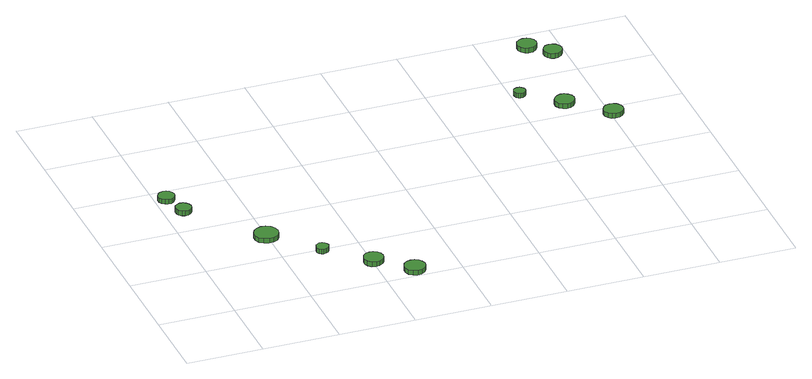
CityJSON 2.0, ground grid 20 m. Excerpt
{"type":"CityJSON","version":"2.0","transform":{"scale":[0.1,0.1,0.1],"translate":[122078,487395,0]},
"CityObjects":{
"tree1":{"type":"SolitaryVegetationObject","attributes":{"function":"something"},"geometry":[{"type":"MultiSurface","lod":"1","boundaries":[[[0,1,2,3,4,5,6,7,8,9,10,11,12,13,14]],[[15,16,17,18,19,20,21,22,23,24,25,26,27,28,29]],[[0,29,28,1]],[[1,28,27,2]],[[2,27,26,3]],[[3,26,25,4]],[[4,25,24,5]],[[5,24,23,6]],[[6,23,22,7]],[[7,22,21,8]],[[8,21,20,9]],[[9,20,19,10]],[[10,19,18,11]],[[11,18,17,12]],[[12,17,16,13]],[[13,16,15,14]],[[14,15,29,0]]]}]},
"tree2":{"type":"SolitaryVegetationObject","attributes":{"function":"something"},"geometry":[{"type":"MultiSurface","lod":"1","boundaries":[[[30,31,32,33,34,35,36,37,38,39,40,41,42,43,44]],[[45,46,47,48,49,50,51,52,53,54,55,56,57,58,59]],[[30,59,58,31]],[[31,58,57,32]],[[32,57,56,33]],[[33,56,55,34]],[[34,55,54,35]],[[35,54,53,36]],[[36,53,52,37]],[[37,52,51,38]],[[38,51,50,39]],[[39,50,49,40]],[[40,49,48,41]],[[41,48,47,42]],[[42,47,46,43]],[[43,46,45,44]],[[44,45,59,30]]]}]},
"tree3":{"type":"SolitaryVegetationObject","attributes":{"function":"something"},"geometry":[{"type":"MultiSurface","lod":"1","boundaries":[[[60,61,62,63,64,65,66,67,68,69,70,71,72,73,74]],[[75,76,77,78,79,80,81,82,83,84,85,86,87,88,89]],[[60,89,88,61]],[[61,88,87,62]],[[62,87,86,63]],[[63,86,85,64]],[[64,85,84,65]],[[65,84,83,66]],[[66,83,82,67]],[[67,82,81,68]],[[68,81,80,69]],[[69,80,79,70]],[[70,79,78,71]],[[71,78,77,72]],[[72,77,76,73]],[[73,76,75,74]],[[74,75,89,60]]]}]},
"tree4":{"type":"SolitaryVegetationObject","attributes":{"function":"something"},"geometry":[{"type":"MultiSurface","lod":"1","boundaries":[[[90,91,92,93,94,95,96,97,98,99,100,101,102,103,104]],[[105,106,107,108,109,110,111,112,113,114,115,116,117,118,119]],[[90,119,118,91]],[[91,118,117,92]],[[92,117,116,93]],[[93,116,115,94]],[[94,115,114,95]],[[95,114,113,96]],[[96,113,112,97]],[[97,112,111,98]],[[98,111,110,99]],[[99,110,109,100]],[[100,109,108,101]],[[101,108,107,102]],[[102,107,106,103]],[[103,106,105,104]],[[104,105,119,90]]]}]},
"tree5":{"type":"SolitaryVegetationObject","attributes":{"function":"something"},"geometry":[{"type":"MultiSurface","lod":"1","boundaries":[[[120,121,122,123,124,125,126,127,128,129,130,131,132,133,134]],[[135,136,137,138,139,140,141,142,143,144,145,146,147,148,149]],[[120,149,148,121]],[[121,148,147,122]],[[122,147,146,123]],[[123,146,145,124]],[[124,145,144,125]],[[125,144,143,126]],[[126,143,142,127]],[[127,142,141,128]],[[128,141,140,129]],[[129,140,139,130]],[[130,139,138,131]],[[131,138,137,132]],[[132,137,136,133]],[[133,136,135,134]],[[134,135,149,120]]]}]},
"tree6":{"type":"SolitaryVegetationObject","attributes":{"function":"something"},"geometry":[{"type":"MultiSurface","lod":"1","boundaries":[[[150,151,152,153,154,155,156,157,158,159,160,161,162,163,164]],[[165,166,167,168,169,170,171,172,173,174,175,176,177,178,179]],[[150,179,178,151]],[[151,178,177,152]],[[152,177,176,153]],[[153,176,175,154]],[[154,175,174,155]],[[155,174,173,156]],[[156,173,172,157]],[[157,172,171,158]],[[158,171,170,159]],[[159,170,169,160]],[[160,169,168,161]],[[161,168,167,162]],[[162,167,166,163]],[[163,166,165,164]],[[164,165,179,150]]]}]},
"tree7":{"type":"SolitaryVegetationObject","attributes":{"function":"something"},"geometry":[{"type":"MultiSurface","lod":"1","boundaries":[[[180,181,182,183,184,185,186,187,188,189,190,191,192,193,194]],[[195,196,197,198,199,200,201,202,203,204,205,206,207,208,209]],[[180,209,208,181]],[[181,208,207,182]],[[182,207,206,183]],[[183,206,205,184]],[[184,205,204,185]],[[185,204,203,186]],[[186,203,202,187]],[[187,202,201,188]],[[188,201,200,189]],[[189,200,199,190]],[[190,199,198,191]],[[191,198,197,192]],[[192,197,196,193]],[[193,196,195,194]],[[194,195,209,180]]]}]},
"tree8":{"type":"SolitaryVegetationObject","attributes":{"function":"something"},"geometry":[{"type":"MultiSurface","lod":"1","boundaries":[[[210,211,212,213,214,215,216,217,218,219,220,221,222,223,224]],[[225,226,227,228,229,230,231,232,233,234,235,236,237,238,239]],[[210,239,238,211]],[[211,238,237,212]],[[212,237,236,213]],[[213,236,235,214]],[[214,235,234,215]],[[215,234,233,216]],[[216,233,232,217]],[[217,232,231,218]],[[218,231,230,219]],[[219,230,229,220]],[[220,229,228,221]],[[221,228,227,222]],[[222,227,226,223]],[[223,226,225,224]],[[224,225,239,210]]]}]},
"tree9":{"type":"SolitaryVegetationObject","attributes":{"function":"something"},"geometry":[{"type":"MultiSurface","lod":"1","boundaries":[[[240,241,242,243,244,245,246,247,248,249,250,251,252,253,254]],[[255,256,257,258,259,260,261,262,263,264,265,266,267,268,269]],[[240,269,268,241]],[[241,268,267,242]],[[242,267,266,243]],[[243,266,265,244]],[[244,265,264,245]],[[245,264,263,246]],[[246,263,262,247]],[[247,262,261,248]],[[248,261,260,249]],[[249,260,259,250]],[[250,259,258,251]],[[251,258,257,252]],[[252,257,256,253]],[[253,256,255,254]],[[254,255,269,240]]]}]},
"tree10":{"type":"SolitaryVegetationObject","attributes":{"function":"something"},"geometry":[{"type":"MultiSurface","lod":"1","boundaries":[[[270,271,272,273,274,275,276,277,278,279,280,281,282,283,284]],[[285,286,287,288,289,290,291,292,293,294,295,296,297,298,299]],[[270,299,298,271]],[[271,298,297,272]],[[272,297,296,273]],[[273,296,295,274]],[[274,295,294,275]],[[275,294,293,276]],[[276,293,292,277]],[[277,292,291,278]],[[278,291,290,279]],[[279,290,289,280]],[[280,289,288,281]],[[281,288,287,282]],[[282,287,286,283]],[[283,286,285,284]],[[284,285,299,270]]]}]},
"tree11":{"type":"SolitaryVegetationObject","attributes":{"function":"something"},"geometry":[{"type":"MultiSurface","lod":"1","boundaries":[[[300,301,302,303,304,305,306,307,308,309,310,311,312,313,314]],[[315,316,317,318,319,320,321,322,323,324,325,326,327,328,329]],[[300,329,328,301]],[[301,328,327,302]],[[302,327,326,303]],[[303,326,325,304]],[[304,325,324,305]],[[305,324,323,306]],[[306,323,322,307]],[[307,322,321,308]],[[308,321,320,309]],[[309,320,319,310]],[[310,319,318,311]],[[311,318,317,312]],[[312,317,316,313]],[[313,316,315,314]],[[314,315,329,300]]]}]}
},
"vertices":[
[67,485,20],[65,493,20],[60,500,20],[53,505,20],[44,506,20],[36,503,20],[29,497,20],[26,489,20],[26,481,20],[29,473,20],[36,467,20],[44,464,20],[53,465,20],[60,469,20],[65,476,20],[65,476,7],[60,469,7],[53,465,7],[44,464,7],[36,467,7],[29,473,7],[26,481,7],[26,489,7],[29,497,7],[36,503,7],[44,506,7],[53,505,7],[60,500,7],[65,493,7],[67,485,7],
[50,557,17],[48,566,17],[43,573,17],[35,578,17],[26,579,17],[18,576,17],[11,570,17],[7,562,17],[7,553,17],[11,545,17],[18,539,17],[26,536,17],[35,537,17],[43,541,17],[48,549,17],[48,549,4],[43,541,4],[35,537,4],[26,536,4],[18,539,4],[11,545,4],[7,553,4],[7,562,4],[11,570,4],[18,576,4],[26,579,4],[35,578,4],[43,573,4],[48,566,4],[50,557,4],
[225,297,21],[222,310,21],[215,320,21],[203,327,21],[190,328,21],[178,324,21],[168,315,21],[163,304,21],[163,290,21],[168,278,21],[178,270,21],[190,266,21],[203,267,21],[215,273,21],[222,284,21],[222,284,8],[215,273,8],[203,267,8],[190,266,8],[178,270,8],[168,278,8],[163,290,8],[163,304,8],[168,315,8],[178,324,8],[190,328,8],[203,327,8],[215,320,8],[222,310,8],[225,297,8],
[320,195,16],[318,202,16],[314,207,16],[308,211,16],[301,212,16],[295,209,16],[290,205,16],[287,198,16],[287,191,16],[290,185,16],[295,180,16],[301,178,16],[308,179,16],[314,183,16],[318,188,16],[318,188,3],[314,183,3],[308,179,3],[301,178,3],[295,180,3],[290,185,3],[287,191,3],[287,198,3],[290,205,3],[295,209,3],[301,212,3],[308,211,3],[314,207,3],[318,202,3],[320,195,3],
[429,103,15],[427,114,15],[421,122,15],[411,128,15],[401,129,15],[390,126,15],[382,118,15],[378,108,15],[378,98,15],[382,88,15],[390,80,15],[401,77,15],[411,78,15],[421,84,15],[427,92,15],[427,92,2],[421,84,2],[411,78,2],[401,77,2],[390,80,2],[382,88,2],[378,98,2],[378,108,2],[382,118,2],[390,126,2],[401,129,2],[411,128,2],[421,122,2],[427,114,2],[429,103,2],
[512,30,15],[509,41,15],[503,50,15],[493,56,15],[482,57,15],[471,54,15],[462,46,15],[458,36,15],[458,25,15],[462,14,15],[471,7,15],[482,3,15],[493,4,15],[503,10,15],[509,19,15],[509,19,2],[503,10,2],[493,4,2],[482,3,2],[471,7,2],[462,14,2],[458,25,2],[458,36,2],[462,46,2],[471,54,2],[482,57,2],[493,56,2],[503,50,2],[509,41,2],[512,30,2],
[1032,719,24],[1031,725,24],[1027,730,24],[1022,733,24],[1015,734,24],[1009,732,24],[1004,728,24],[1002,722,24],[1002,716,24],[1004,710,24],[1009,705,24],[1015,703,24],[1022,704,24],[1027,707,24],[1031,712,24],[1031,712,11],[1027,707,11],[1022,704,11],[1015,703,11],[1009,705,11],[1004,710,11],[1002,716,11],[1002,722,11],[1004,728,11],[1009,732,11],[1015,734,11],[1022,733,11],[1027,730,11],[1031,725,11],[1032,719,11],
[1132,641,24],[1130,652,24],[1123,660,24],[1114,666,24],[1104,667,24],[1094,663,24],[1086,656,24],[1081,647,24],[1081,636,24],[1086,626,24],[1094,619,24],[1104,616,24],[1114,617,24],[1123,622,24],[1130,631,24],[1130,631,11],[1123,622,11],[1114,617,11],[1104,616,11],[1094,619,11],[1086,626,11],[1081,636,11],[1081,647,11],[1086,656,11],[1094,663,11],[1104,667,11],[1114,666,11],[1123,660,11],[1130,652,11],[1132,641,11],
[1228,555,24],[1226,565,24],[1219,574,24],[1210,579,24],[1200,580,24],[1190,577,24],[1182,570,24],[1177,560,24],[1177,550,24],[1182,540,24],[1190,533,24],[1200,530,24],[1210,531,24],[1219,536,24],[1226,545,24],[1226,545,11],[1219,536,11],[1210,531,11],[1200,530,11],[1190,533,11],[1182,540,11],[1177,550,11],[1177,560,11],[1182,570,11],[1190,577,11],[1200,580,11],[1210,579,11],[1219,574,11],[1226,565,11],[1228,555,11],
[1138,925,25],[1136,935,25],[1130,944,25],[1121,949,25],[1110,950,25],[1100,947,25],[1092,940,25],[1088,930,25],[1088,920,25],[1092,910,25],[1100,903,25],[1110,900,25],[1121,901,25],[1130,906,25],[1136,915,25],[1136,915,12],[1130,906,12],[1121,901,12],[1110,900,12],[1100,903,12],[1092,910,12],[1088,920,12],[1088,930,12],[1092,940,12],[1100,947,12],[1110,950,12],[1121,949,12],[1130,944,12],[1136,935,12],[1138,925,12],
[1187,877,25],[1185,887,25],[1179,895,25],[1170,900,25],[1160,901,25],[1151,898,25],[1144,891,25],[1139,882,25],[1139,872,25],[1144,863,25],[1151,856,25],[1160,853,25],[1170,854,25],[1179,859,25],[1185,867,25],[1185,867,12],[1179,859,12],[1170,854,12],[1160,853,12],[1151,856,12],[1144,863,12],[1139,872,12],[1139,882,12],[1144,891,12],[1151,898,12],[1160,901,12],[1170,900,12],[1179,895,12],[1185,887,12],[1187,877,12]
]}
